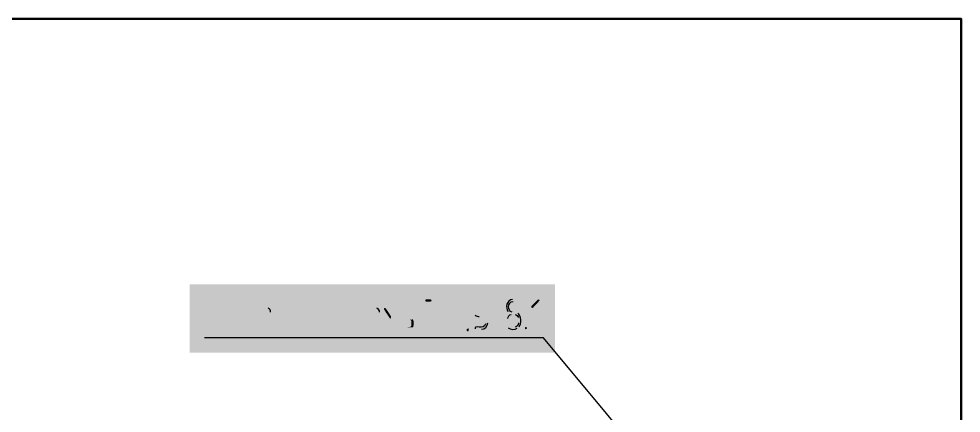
# Model space of a CAD drawing. Header units: millimetres. Extents: x -211 to 10565, y -2293 to 2244.
# Drawn here: x 5329.9 to 5440.2, y 250.8 to 296.9 of the extents above; entities that cross this region are included whole.
import ezdxf

# ---------------------------------------------------------------- set-up
doc = ezdxf.new("R2010")
doc.units = ezdxf.units.MM
doc.layers.add('PDF _Геометрия', color=7, linetype='Continuous')
doc.layers.add('PDF _Сплошная заливка', color=7, linetype='Continuous')

msp = doc.modelspace()

# ---------------------------------------------------------------- hatches: boundary and pattern name
at = {"layer": 'PDF _Сплошная заливка', "transparency": 33554559}
for points in [[(5353.29, 264.09), (5351.79, 264.09), (5351.7, 264.05), (5351.68, 263.97), (5351.68, 260.73), (5351.73, 260.62), (5351.81, 260.6), (5351.9, 260.62), (5351.9, 260.65), (5351.94, 260.73), (5351.94, 263.84), (5353.16, 263.84), (5353.42, 263.97), (5353.42, 263.99), (5353.4, 264.07)], [(5353.42, 263.97), (5353.16, 263.84), (5353.16, 260.73), (5353.21, 260.62), (5353.29, 260.6), (5353.4, 260.62), (5353.4, 260.65), (5353.42, 260.73)], [(5378.11, 264.09), (5377.61, 264.09), (5377.52, 264.05), (5377.5, 263.97), (5377.52, 263.88), (5377.61, 263.84), (5378.11, 263.84), (5378.2, 263.88), (5378.24, 263.97), (5378.2, 264.05)], [(5382.35, 263.97), (5382.09, 263.84), (5382.09, 260.86), (5380.72, 260.86), (5380.63, 260.81), (5380.61, 260.73), (5380.61, 260.48), (5380.65, 260.39), (5380.74, 260.35), (5380.82, 260.39), (5380.86, 260.48), (5380.86, 260.6), (5382.35, 260.6), (5382.6, 260.73), (5382.6, 260.75), (5382.56, 260.84), (5382.47, 260.86), (5382.35, 260.86)], [(5382.22, 264.09), (5381.22, 264.09), (5381.16, 264.07), (5381.14, 264.05), (5381.1, 263.97), (5380.86, 260.86), (5381.12, 260.86), (5381.35, 263.84), (5382.09, 263.84), (5382.35, 263.97), (5382.35, 263.99), (5382.32, 264.07)], [(5383.21, 264.09), (5383.13, 264.05), (5383.09, 263.97), (5383.09, 262.68), (5383.13, 262.55), (5383.17, 262.49), (5383.3, 262.32), (5383.83, 262.34), (5383.72, 262.36), (5383.64, 262.38), (5383.55, 262.42), (5383.47, 262.49), (5383.42, 262.57), (5383.36, 262.66), (5383.34, 262.74), (5383.34, 263.97), (5383.3, 264.05)], [(5390.77, 264.09), (5390.68, 264.05), (5389.94, 263.31), (5389.9, 263.23), (5389.94, 263.12), (5390.03, 263.1), (5390.11, 263.12), (5390.64, 263.67), (5390.89, 263.97), (5390.85, 264.05)], [(5390.89, 263.97), (5390.64, 263.67), (5390.64, 260.71), (5390.68, 260.62), (5390.77, 260.6), (5390.85, 260.62), (5390.85, 260.65), (5390.89, 260.73)], [(5354.92, 263.1), (5354.03, 263.1), (5353.95, 263.06), (5353.93, 262.97), (5353.93, 259.74), (5353.97, 259.65), (5354.05, 259.61), (5354.14, 259.65), (5354.18, 259.74), (5354.18, 260.6), (5355.03, 260.6), (5355.2, 260.69), (5355.28, 260.75), (5355.32, 260.81), (5354.18, 260.86), (5354.18, 262.85), (5354.92, 262.85), (5355.32, 262.87), (5355.26, 262.95), (5355.2, 263.02), (5355.11, 263.06), (5355.03, 263.08)], [(5355.32, 262.87), (5354.92, 262.85), (5355.01, 262.83), (5355.09, 262.76), (5355.15, 262.7), (5355.18, 262.59), (5355.18, 261.11), (5355.15, 261.01), (5355.09, 260.92), (5355.01, 260.88), (5354.92, 260.86), (5354.18, 260.86), (5355.32, 260.81), (5355.39, 260.9), (5355.41, 261.01), (5355.41, 262.7), (5355.39, 262.78)], [(5356, 262.87), (5355.92, 262.7), (5355.92, 261.01), (5355.94, 260.92), (5356, 260.81), (5356.4, 260.86), (5356.32, 260.88), (5356.23, 260.92), (5356.17, 261.01), (5356.17, 262.7), (5356.23, 262.76), (5356.32, 262.83), (5356.4, 262.85), (5356.91, 262.85)], [(5356.91, 263.1), (5356.4, 263.1), (5356.3, 263.08), (5356.21, 263.06), (5356.13, 263.02), (5356.04, 262.93), (5356, 262.87), (5356.91, 262.85), (5356.99, 262.83), (5357.08, 262.76), (5357.14, 262.7), (5357.16, 262.59), (5357.16, 261.11), (5357.14, 261.01), (5357.08, 260.92), (5356.99, 260.88), (5356.91, 260.86), (5356.4, 260.86), (5356, 260.81), (5356.13, 260.69), (5356.3, 260.6), (5356.99, 260.6), (5357.1, 260.65), (5357.19, 260.69), (5357.27, 260.75), (5357.31, 260.81), (5357.38, 260.9), (5357.4, 261.01), (5357.4, 262.7), (5357.38, 262.78), (5357.33, 262.87), (5357.27, 262.95), (5357.19, 263.02), (5357.1, 263.06), (5357.02, 263.08)], [(5358.01, 262.87), (5357.93, 262.7), (5357.93, 261.01), (5357.95, 260.92), (5358.01, 260.81), (5358.14, 260.69), (5358.31, 260.6), (5359.3, 260.6), (5359.39, 260.65), (5359.41, 260.73), (5359.36, 260.81), (5359.28, 260.86), (5358.41, 260.86), (5358.33, 260.88), (5358.24, 260.92), (5358.18, 261.01), (5358.18, 261.72), (5359.32, 261.72), (5359.39, 261.77), (5359.41, 261.85), (5358.18, 261.98), (5358.18, 262.7), (5358.24, 262.76), (5358.33, 262.83), (5358.41, 262.85), (5358.92, 262.85)], [(5360.04, 263.1), (5359.96, 263.06), (5359.92, 262.97), (5359.92, 260.71), (5359.96, 260.62), (5360.04, 260.6), (5360.13, 260.62), (5360.13, 260.65), (5360.17, 260.73), (5360.17, 261.53), (5360.42, 261.83), (5360.17, 261.92), (5360.17, 262.97), (5360.13, 263.06)], [(5361.29, 263.1), (5361.27, 263.1), (5361.18, 263.06), (5360.17, 261.92), (5360.42, 261.83), (5361.18, 260.67), (5361.23, 260.62), (5361.27, 260.6), (5361.38, 260.65), (5361.4, 260.73), (5361.4, 260.79), (5360.61, 262.04), (5361.38, 262.89), (5361.42, 262.97), (5361.38, 263.06)], [(5363.66, 263.1), (5362.03, 263.1), (5361.95, 263.06), (5361.93, 262.97), (5361.93, 260.73), (5361.97, 260.62), (5362.05, 260.6), (5362.14, 260.62), (5362.14, 260.65), (5362.18, 260.73), (5362.18, 262.85), (5363.66, 262.85), (5364.08, 262.87), (5364.02, 262.95), (5363.94, 263.02), (5363.85, 263.06), (5363.77, 263.08)], [(5363.17, 262.85), (5362.92, 262.85), (5362.92, 260.73), (5362.96, 260.62), (5363.05, 260.6), (5363.13, 260.62), (5363.13, 260.65), (5363.17, 260.73)], [(5364.08, 262.87), (5363.66, 262.85), (5363.77, 262.83), (5363.83, 262.76), (5363.89, 262.7), (5363.91, 262.59), (5363.91, 260.73), (5363.96, 260.62), (5364.04, 260.6), (5364.13, 260.62), (5364.13, 260.65), (5364.17, 260.73), (5364.17, 262.59), (5364.15, 262.7), (5364.13, 262.78)], [(5364.78, 263.1), (5364.7, 263.06), (5364.66, 262.97), (5364.66, 261.01), (5364.68, 260.92), (5364.74, 260.81), (5365.14, 260.86), (5365.06, 260.88), (5364.97, 260.92), (5364.91, 261.01), (5364.91, 262.97), (5364.87, 263.06)], [(5366.01, 263.1), (5365.92, 263.06), (5365.9, 262.97), (5365.9, 260.86), (5365.14, 260.86), (5364.74, 260.81), (5364.87, 260.69), (5365.04, 260.6), (5366.05, 260.6), (5366.12, 260.65), (5366.14, 260.73), (5366.14, 262.97), (5366.09, 263.06)], [(5367.66, 263.1), (5366.77, 263.1), (5366.69, 263.06), (5366.67, 262.97), (5366.67, 259.74), (5366.71, 259.65), (5366.79, 259.61), (5366.88, 259.65), (5366.92, 259.74), (5366.92, 260.6), (5367.77, 260.6), (5367.93, 260.69), (5368.02, 260.75), (5368.06, 260.81), (5366.92, 260.86), (5366.92, 262.85), (5367.66, 262.85), (5368.06, 262.87), (5368, 262.95), (5367.93, 263.02), (5367.85, 263.06), (5367.77, 263.08)], [(5368.06, 262.87), (5367.66, 262.85), (5367.74, 262.83), (5367.83, 262.76), (5367.89, 262.7), (5367.91, 262.59), (5367.91, 261.11), (5367.89, 261.01), (5367.83, 260.92), (5367.74, 260.88), (5367.66, 260.86), (5366.92, 260.86), (5368.06, 260.81), (5368.13, 260.9), (5368.15, 261.01), (5368.15, 262.7), (5368.13, 262.78)], [(5368.78, 263.1), (5368.7, 263.06), (5368.65, 262.97), (5368.65, 261.01), (5368.68, 260.92), (5368.74, 260.84), (5369.14, 260.86), (5369.06, 260.88), (5368.97, 260.92), (5368.91, 261.01), (5368.91, 262.97), (5368.87, 263.06)], [(5370.01, 263.1), (5369.92, 263.06), (5369.9, 262.97), (5369.9, 260.86), (5369.14, 260.86), (5368.74, 260.84), (5368.8, 260.75), (5368.87, 260.69), (5368.95, 260.65), (5369.06, 260.6), (5369.9, 260.6), (5369.9, 260.12), (5369.88, 260.01), (5369.82, 259.93), (5369.75, 259.88), (5369.65, 259.86), (5368.89, 259.86), (5368.8, 259.82), (5368.78, 259.74), (5368.8, 259.65), (5368.91, 259.61), (5369.75, 259.61), (5369.84, 259.65), (5369.92, 259.69), (5370.01, 259.76), (5370.05, 259.82), (5370.11, 259.91), (5370.14, 260.01), (5370.14, 262.97), (5370.09, 263.06)], [(5370.75, 262.87), (5370.66, 262.7), (5370.66, 261.01), (5370.69, 260.92), (5370.75, 260.81), (5370.88, 260.69), (5371.05, 260.6), (5372.04, 260.6), (5372.12, 260.65), (5372.15, 260.73), (5372.1, 260.81), (5372.02, 260.86), (5371.15, 260.86), (5371.07, 260.88), (5370.98, 260.92), (5370.92, 261.01), (5370.92, 261.72), (5372.06, 261.72), (5372.12, 261.77), (5372.15, 261.85), (5370.92, 261.98), (5370.92, 262.7), (5370.98, 262.76), (5371.07, 262.83), (5371.15, 262.85), (5371.66, 262.85)], [(5372.78, 263.1), (5372.7, 263.06), (5372.65, 262.97), (5372.91, 262.55), (5373.42, 261.79), (5373.52, 262.08), (5372.89, 263.04), (5372.82, 263.08)], [(5372.65, 262.97), (5372.65, 260.73), (5372.7, 260.62), (5372.78, 260.6), (5372.87, 260.62), (5372.87, 260.65), (5372.91, 260.73), (5372.91, 262.55)], [(5374.26, 263.1), (5374.24, 263.1), (5374.16, 263.04), (5373.52, 262.08), (5373.42, 261.79), (5373.44, 261.75), (5373.52, 261.7), (5373.54, 261.7), (5373.63, 261.79), (5374.13, 262.55), (5374.39, 262.97), (5374.35, 263.06)], [(5374.39, 262.97), (5374.13, 262.55), (5374.13, 260.73), (5374.18, 260.62), (5374.26, 260.6), (5374.35, 260.62), (5374.37, 260.65), (5374.39, 260.73)], [(5375.02, 263.1), (5374.94, 263.06), (5374.9, 262.97), (5374.9, 260.71), (5374.94, 260.62), (5375.02, 260.6), (5375.74, 260.6), (5375.91, 260.69), (5376, 260.75), (5376.06, 260.81), (5375.15, 260.86), (5375.15, 261.72), (5375.64, 261.72), (5376.06, 261.75), (5376, 261.83), (5375.91, 261.89), (5375.83, 261.94), (5375.74, 261.96), (5375.64, 261.98), (5375.15, 261.98), (5375.15, 262.97), (5375.11, 263.06)], [(5376.5, 263.1), (5376.42, 263.06), (5376.38, 262.97), (5376.38, 260.71), (5376.42, 260.62), (5376.5, 260.6), (5376.59, 260.62), (5376.61, 260.65), (5376.63, 260.73), (5376.63, 262.97), (5376.59, 263.06)], [(5377.25, 263.1), (5377.16, 263.06), (5377.12, 262.97), (5377.12, 261.01), (5377.14, 260.92), (5377.2, 260.84), (5377.61, 260.86), (5377.52, 260.88), (5377.44, 260.92), (5377.37, 261.01), (5377.37, 262.97), (5377.33, 263.06)], [(5378.47, 263.1), (5378.39, 263.06), (5378.37, 262.97), (5378.37, 260.86), (5377.61, 260.86), (5377.2, 260.84), (5377.27, 260.75), (5377.33, 260.69), (5377.41, 260.65), (5377.52, 260.6), (5378.52, 260.6), (5378.58, 260.65), (5378.6, 260.73), (5378.6, 262.97), (5378.56, 263.06)], [(5376.06, 261.75), (5375.64, 261.72), (5375.74, 261.7), (5375.81, 261.66), (5375.87, 261.58), (5375.89, 261.47), (5375.89, 261.11), (5375.87, 261.01), (5375.81, 260.92), (5375.74, 260.88), (5375.64, 260.86), (5375.15, 260.86), (5376.06, 260.81), (5376.1, 260.9), (5376.15, 261.11), (5376.15, 261.47), (5376.12, 261.58), (5376.1, 261.66)], [(5382.6, 260.73), (5382.35, 260.6), (5382.35, 260.48), (5382.39, 260.39), (5382.47, 260.35), (5382.56, 260.39), (5382.6, 260.48)], [(5389.29, 260.86), (5389.37, 260.81), (5389.41, 260.73), (5389.37, 260.65), (5389.29, 260.6), (5389.18, 260.65), (5389.16, 260.73), (5389.18, 260.81), (5389.26, 260.86)]]:
    msp.add_hatch(color=256, dxfattribs=at).paths.add_polyline_path(points)
h = msp.add_hatch(color=256, dxfattribs=at)
h.paths.add_polyline_path([(5384.69, 264.09), (5384.61, 264.05), (5384.57, 263.97), (5384.57, 262.34), (5383.83, 262.34), (5383.3, 262.32), (5383.36, 262.25)], flags=0)
h.paths.add_polyline_path([(5383.83, 262.11), (5384.57, 262.11), (5384.57, 261.24)], flags=0)
h.paths.add_polyline_path([(5383.36, 260.65), (5383.45, 260.6), (5384.08, 260.6)], flags=0)
h.paths.add_polyline_path([(5384.82, 261.34), (5384.82, 263.97), (5384.78, 264.05)], flags=0)
h = msp.add_hatch(color=256, dxfattribs=at)
h.paths.add_polyline_path([(5388.31, 263.88), (5387.78, 263.84), (5387.89, 263.84), (5388.06, 263.76), (5388.14, 263.69), (5388.19, 263.63), (5388.25, 263.54), (5388.27, 263.44), (5388.27, 262.99), (5388.25, 262.89), (5388.21, 262.8), (5388.12, 262.74), (5388.06, 262.68), (5387.97, 262.63), (5387.89, 262.61), (5387.78, 262.59), (5387.23, 262.57), (5387.32, 262.51), (5387.3, 262.51), (5387.21, 262.44), (5387.13, 262.36), (5387.91, 262.34), (5388.02, 262.34)], flags=0)
h.paths.add_polyline_path([(5388.4, 261.96), (5388.4, 261.34)], flags=0)
h.paths.add_polyline_path([(5388.02, 260.86), (5387.66, 260.86), (5388.44, 260.81), (5388.5, 260.9)], flags=0)
h.paths.add_polyline_path([(5388.33, 262.47), (5388.25, 262.51), (5388.42, 262.68), (5388.46, 262.76), (5388.48, 262.78), (5388.5, 262.89), (5388.52, 262.97), (5388.52, 263.5), (5388.48, 263.63), (5388.44, 263.71), (5388.38, 263.8)], flags=0)
h = msp.add_hatch(color=256, dxfattribs=at)
h.paths.add_polyline_path([(5387.78, 264.09), (5387.7, 264.09)], flags=0)
h.paths.add_polyline_path([(5387.17, 262.66), (5387.23, 262.57), (5387.78, 262.59), (5387.68, 262.61)], flags=0)
h.paths.add_polyline_path([(5387.78, 263.84), (5388.31, 263.88), (5388.25, 263.93), (5388.16, 263.99), (5388.08, 264.03), (5387.97, 264.07), (5387.89, 264.07)], flags=0)
h = msp.add_hatch(color=256, dxfattribs=at)
h.paths.add_polyline_path([(5358.92, 263.1), (5358.41, 263.1), (5358.31, 263.08), (5358.22, 263.06), (5358.14, 263.02), (5358.05, 262.93), (5358.01, 262.87), (5358.92, 262.85), (5359.01, 262.83), (5359.09, 262.76), (5359.15, 262.7), (5359.17, 262.59), (5359.17, 261.98), (5358.18, 261.98), (5359.41, 261.85), (5359.41, 262.59)], flags=0)
h.paths.add_polyline_path([(5359.11, 263.06), (5359.03, 263.08)], flags=0)
h = msp.add_hatch(color=256, dxfattribs=at)
h.paths.add_polyline_path([(5371.66, 263.1), (5371.15, 263.1), (5371.05, 263.08), (5370.96, 263.06), (5370.88, 263.02), (5370.79, 262.93), (5370.75, 262.87), (5371.66, 262.85), (5371.74, 262.83), (5371.83, 262.76), (5371.89, 262.7), (5371.91, 262.59), (5371.91, 261.98), (5370.92, 261.98), (5372.15, 261.85), (5372.15, 262.59)], flags=0)
h.paths.add_polyline_path([(5371.85, 263.06), (5371.76, 263.08)], flags=0)
h = msp.add_hatch(color=256, dxfattribs=at)
h.paths.add_polyline_path([(5387.13, 262.36), (5387.06, 262.3), (5387.02, 262.21), (5386.98, 262.15), (5386.94, 262.04), (5386.92, 261.96), (5386.92, 261.24), (5386.94, 261.15), (5387.06, 260.9), (5387.15, 260.81), (5387.21, 260.77)], flags=0)
h.paths.add_polyline_path([(5388.27, 260.71), (5388.35, 260.75), (5388.44, 260.81), (5387.66, 260.86), (5387.57, 260.86), (5387.49, 260.88), (5387.38, 260.94), (5387.32, 261.01), (5387.25, 261.07), (5387.19, 261.15), (5387.17, 261.26), (5387.17, 261.85)], flags=0)
h.paths.add_polyline_path([(5387.55, 262.34), (5387.91, 262.34)], flags=0)

# ---------------------------------------------------------------- linework, layer by layer
at = {"layer": 'PDF _Геометрия', "lineweight": 50}
msp.add_lwpolyline([(5045.15, 10.02), (5045.15, 296.94), (5440.22, 296.94), (5440.22, 10.02)], close=True, dxfattribs=at)
at = {"layer": 'PDF _Геометрия', "lineweight": 25}
msp.add_lwpolyline([(5413.66, 232.78), (5391.36, 259.61), (5351.68, 259.61)], dxfattribs=at)
at = {"layer": 'PDF _Геометрия', "color": 254, "lineweight": 25, "true_color": 0xdddddd}
for points in [[(5387.7, 264.09), (5387.01, 264.02), (5386.88, 263.15), (5387.17, 262.66)], [(5387.68, 262.61), (5387.1, 262.67), (5387.11, 263.86), (5387.78, 263.84)], [(5359.41, 262.59), (5359.43, 262.79), (5359.3, 262.99), (5359.11, 263.06)], [(5372.15, 262.59), (5372.17, 262.79), (5372.04, 262.99), (5371.85, 263.06)], [(5388.5, 260.9), (5388.75, 261.2), (5388.77, 262.24), (5388.33, 262.47)], [(5383.36, 262.25), (5383.5, 262.16), (5383.66, 262.09), (5383.83, 262.11)], [(5387.17, 261.85), (5387.15, 262.12), (5387.32, 262.27), (5387.55, 262.34)], [(5388.02, 262.34), (5388.22, 262.32), (5388.35, 262.14), (5388.4, 261.96)], [(5384.57, 261.24), (5384.38, 260.46), (5383.16, 261.18), (5383.36, 260.65)], [(5384.08, 260.6), (5384.47, 260.6), (5384.84, 260.95), (5384.82, 261.34)], [(5387.21, 260.77), (5387.43, 260.54), (5388.03, 260.54), (5388.27, 260.71)], [(5388.4, 261.34), (5388.42, 261.05), (5388.25, 260.96), (5388.02, 260.86)]]:
    msp.add_open_spline(points, degree=3, dxfattribs=at)
at = {"layer": 'PDF _Сплошная заливка', "color": 7, "lineweight": 25, "true_color": 0xffffff, "transparency": 33554559}
for points in [[(5349.93, 265.85), (5349.93, 257.85), (5392.67, 265.85)], [(5349.93, 257.85), (5392.67, 265.85), (5392.67, 257.85)]]:
    msp.add_solid(points, dxfattribs=at)

doc.saveas('drawing.dxf')
